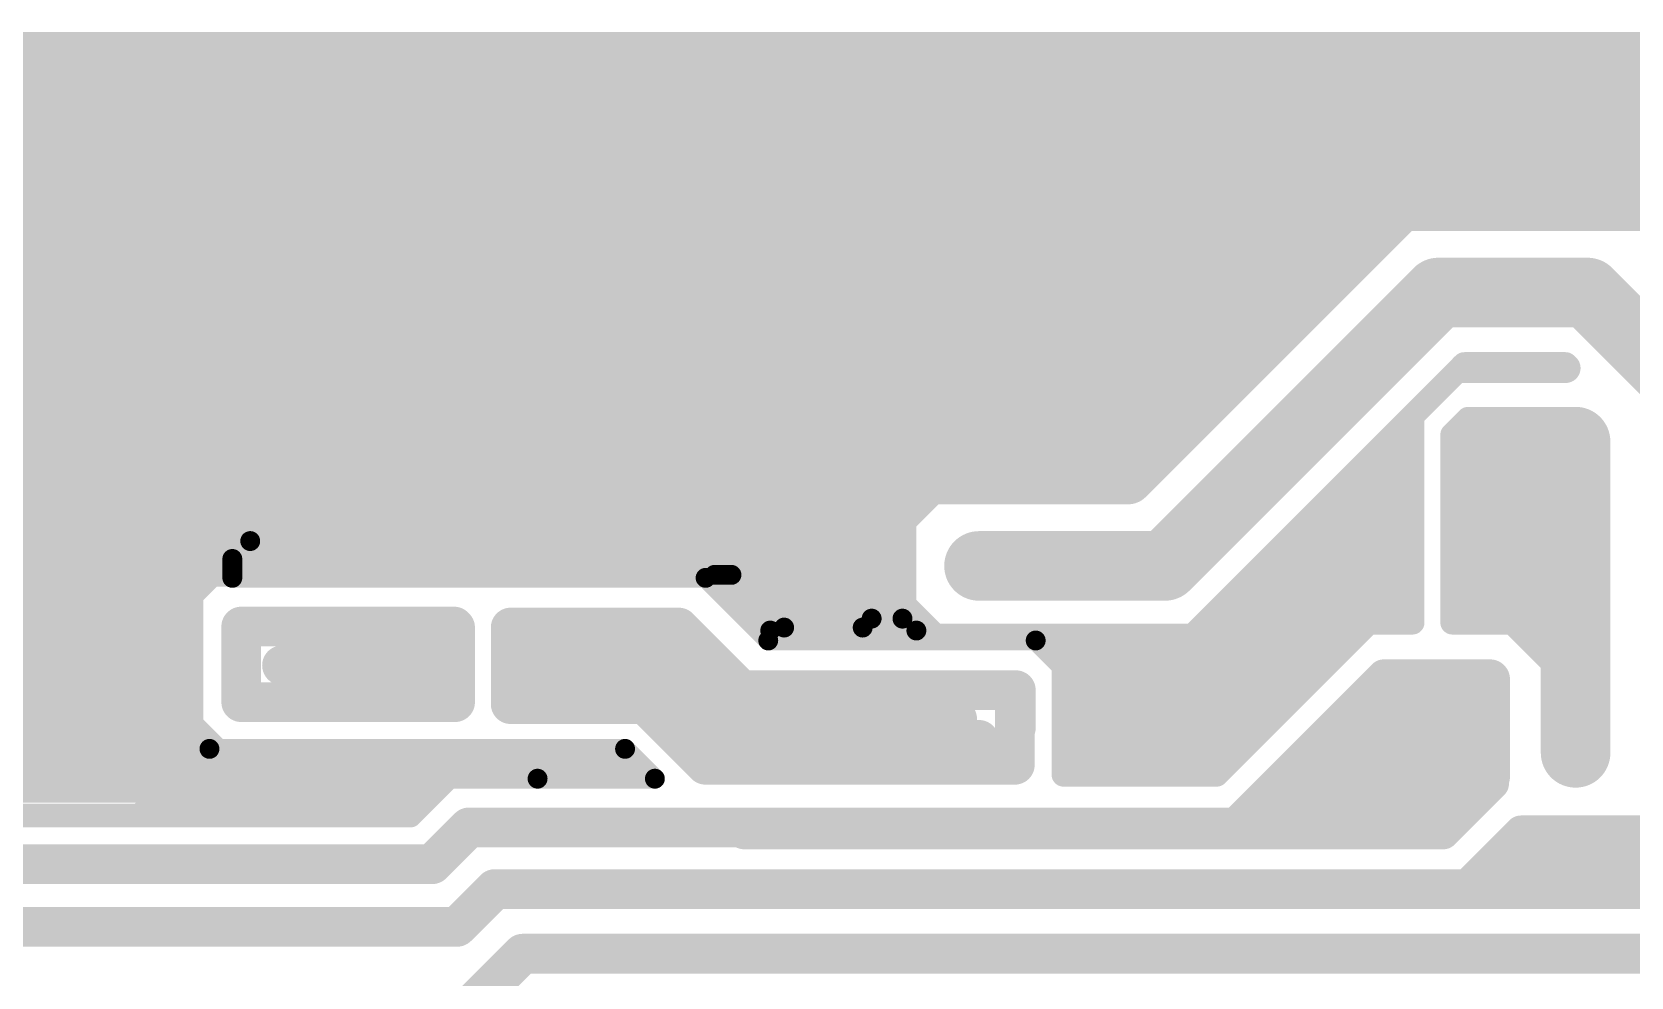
# Model space of a CAD drawing. Extents: x 13 to 23.9, y 0.2 to 11.6.
# Drawn here: x 16.99 to 18.598, y 1.374 to 2.324 of the extents above; entities that cross this region are included whole.
import ezdxf

# ---------------------------------------------------------------- set-up
doc = ezdxf.new("R2010")
doc.units = 0
doc.header["$MEASUREMENT"] = 0
doc.layers.add('BOTTOM', color=250, linetype='Continuous')
doc.layers.get('0').off()

# ---------------------------------------------------------------- blocks, each defined once
blk = doc.blocks.new('UNIT_DISC')
at = {"linetype": 'Continuous', "const_width": 0.5}
blk.add_lwpolyline([(0.25, 0, 1), (-0.25, 0, 1)], format="xyb", close=True, dxfattribs=at)
blk = doc.blocks.new('POLY_S7_L2_47657')
at = {"layer": 'BOTTOM'}
for points in [[(21.131, 21.637), (21.229, 21.726), (21.129, 21.61)], [(21.129, 21.61), (21.229, 21.726), (21.588, 21.607)], [(21.784, 21.722), (21.768, 21.562), (21.229, 21.726)], [(21.768, 21.562), (21.588, 21.607), (21.229, 21.726)], [(21.661, 21.551), (21.588, 21.607), (21.768, 21.562)]]:
    blk.add_solid(points, dxfattribs=at)
blk = doc.blocks.new('POLY_S15_L2_47680')
at = {"layer": 'BOTTOM'}
for points in [[(22.037, 22.1), (22.237, 21.975), (21.887, 21.9)], [(23.525, 22.1), (23.537, 21.925), (22.037, 22.1)], [(23.537, 21.925), (22.85, 21.962), (22.037, 22.1)], [(22.85, 21.962), (22.237, 21.975), (22.037, 22.1)], [(21.987, 21.712), (21.65, 21.7), (22.237, 21.975)], [(21.65, 21.7), (21.887, 21.9), (22.237, 21.975)], [(21.125, 21.887), (21.887, 21.9), (20.862, 21.637)], [(20.862, 21.637), (21.887, 21.9), (21.65, 21.7)], [(21.087, 21.612), (20.862, 21.637), (21.65, 21.7)], [(20.85, 21.375), (20.862, 21.637), (21.1, 21.375)], [(21.1, 21.375), (20.862, 21.637), (21.05, 21.45)], [(21.05, 21.45), (20.862, 21.637), (21.05, 21.587)], [(21.05, 21.587), (20.862, 21.637), (21.087, 21.612)]]:
    blk.add_solid(points, dxfattribs=at)
blk = doc.blocks.new('POLY_S7_L2_47653')
at = {"layer": 'BOTTOM'}
for points in [[(21.095, 22.123), (21.168, 21.845), (20.857, 21.555)], [(22.171, 22.118), (21.168, 21.845), (21.095, 22.123)], [(21.909, 21.839), (21.168, 21.845), (22.171, 22.118)], [(21.168, 21.831), (20.857, 21.555), (21.168, 21.845)], [(20.857, 21.515), (20.857, 21.555), (21.168, 21.831)]]:
    blk.add_solid(points, dxfattribs=at)
blk = doc.blocks.new('POLY_S4_L2_47656')
at = {"layer": 'BOTTOM'}
blk.add_solid([(21.279, 21.356), (21.329, 21.419), (21.008, 21.362), (21.061, 21.427)], dxfattribs=at)
blk = doc.blocks.new('POLY_S8_L2_47655')
at = {"layer": 'BOTTOM'}
for points in [[(21.145, 22.13), (20.861, 21.555), (20.644, 22.13)], [(20.647, 21.816), (20.644, 22.13), (20.731, 21.729)], [(20.861, 21.555), (20.831, 21.616), (20.644, 22.13)], [(20.644, 22.13), (20.831, 21.616), (20.731, 21.729)], [(21.146, 21.849), (20.861, 21.555), (21.145, 22.13)], [(20.739, 21.616), (20.731, 21.729), (20.831, 21.616)]]:
    blk.add_solid(points, dxfattribs=at)
blk = doc.blocks.new('POLY_S4_L2_47677')
at = {"layer": 'BOTTOM'}
blk.add_solid([(22.3, 21.364), (22.313, 21.495), (22.088, 21.341), (22.26, 21.494)], dxfattribs=at)
blk = doc.blocks.new('POLY_S8_L2_47658')
at = {"layer": 'BOTTOM'}
for points in [[(22.282, 21.751), (22.239, 21.559), (22.079, 21.543)], [(22.282, 21.559), (22.239, 21.559), (22.282, 21.751)], [(22.085, 21.4), (22.079, 21.543), (22.239, 21.559)], [(21.92, 21.543), (22.079, 21.543), (21.939, 21.465)], [(21.939, 21.465), (22.079, 21.543), (21.941, 21.4)], [(21.941, 21.4), (22.079, 21.543), (22.085, 21.4)]]:
    blk.add_solid(points, dxfattribs=at)

msp = doc.modelspace()

# ---------------------------------------------------------------- linework, layer by layer
at = {"layer": 'BOTTOM', "linetype": 'Continuous'}
for points, const_width in [([(14.8292, 2.2994), (21.7042, 2.2994)], 0.05), ([(17.9422, 2.1874), (17.9422, 2.2874)], 0.07), ([(18.0042, 2.0244), (18.2542, 2.2744)], 0.05), ([(18.2542, 2.2744), (20.0172, 2.2744)], 0.05), ([(18.0542, 1.8874), (18.3162, 2.1494)], 0.05), ([(18.0552, 1.8954), (18.3142, 2.1544)], 0.04), ([(18.0672, 1.8994), (18.3172, 2.1494)], 0.05), ([(18.0922, 1.8744), (18.3672, 2.1494)], 0.05), ([(18.3162, 2.1494), (18.7672, 2.1494)], 0.05), ([(18.3672, 2.1494), (18.5292, 2.1494)], 0.05), ([(18.4542, 2.1494), (18.7922, 2.1494)], 0.05), ([(18.1292, 1.7874), (18.4042, 2.0624)], 0.07), ([(18.4042, 2.0624), (18.5542, 2.0624)], 0.07), ([(18.5542, 2.0624), (18.6422, 1.9744)], 0.07), ([(16.9542, 1.7494), (17.2292, 2.0244)], 0.05), ([(17.2292, 2.0244), (17.3292, 2.0244)], 0.05), ([(17.2662, 2.0244), (17.4792, 2.0244)], 0.05), ([(17.4172, 2.0244), (18.0042, 2.0244)], 0.05), ([(16.9382, 1.6824), (17.2672, 2.0114)], 0.024), ([(17.2672, 2.0114), (17.3592, 2.0114)], 0.024), ([(18.1572, 1.7174), (18.4302, 1.9904)], 0.024), ([(18.4302, 1.9864), (18.5322, 1.9864)], 0.03), ([(18.4302, 1.9904), (18.5322, 1.9904)], 0.024), ([(18.3782, 1.8874), (18.3782, 1.9344)], 0.024), ([(18.4182, 1.9194), (18.4342, 1.9354)], 0.024), ([(18.4542, 1.7874), (18.4542, 1.9124)], 0.07), ([(18.4542, 1.9124), (18.5292, 1.9124)], 0.07), ([(18.4342, 1.9354), (18.5112, 1.9354)], 0.024), ([(18.5292, 1.9124), (18.5422, 1.9124)], 0.07), ([(18.5422, 1.7624), (18.5422, 1.9124)], 0.07), ([(18.1722, 1.7174), (18.3782, 1.9234)], 0.024), ([(18.3782, 1.7304), (18.3782, 1.9234)], 0.024), ([(18.4182, 1.7304), (18.4182, 1.9194)], 0.024), ([(17.2172, 1.7994), (17.3172, 1.8994)], 0.05), ([(17.3172, 1.8994), (17.9172, 1.8994)], 0.05), ([(17.8792, 1.8994), (18.0672, 1.8994)], 0.05), ([(17.8542, 1.8374), (17.8912, 1.8744)], 0.05), ([(17.8912, 1.8744), (18.0922, 1.8744)], 0.05), ([(18.4922, 1.7874), (18.4922, 1.8744)], 0.07), ([(17.8542, 1.7374), (17.8542, 1.8374)], 0.05), ([(17.1912, 1.7944), (17.2092, 1.8124)], 0.02), ([(17.9422, 1.7874), (18.1042, 1.7874)], 0.07), ([(18.0542, 1.7874), (18.1292, 1.7874)], 0.07), ([(18.4542, 1.7874), (18.5422, 1.6994)], 0.07), ([(18.4542, 1.7874), (18.5422, 1.7874)], 0.07), ([(18.5422, 1.6124), (18.5422, 1.7874)], 0.07), ([(17.1422, 1.7614), (17.1672, 1.7864)], 0.04), ([(17.1672, 1.7864), (17.2172, 1.7864)], 0.04), ([(17.1912, 1.7754), (17.1912, 1.7944)], 0.02), ([(18.4262, 1.7534), (18.4262, 1.7914)], 0.032), ([(17.1912, 1.7754), (17.6672, 1.7754)], 0.02), ([(17.6672, 1.7754), (17.7302, 1.7124)], 0.02), ([(17.6762, 1.7784), (17.6932, 1.7784)], 0.02), ([(17.6762, 1.7784), (17.7322, 1.7224)], 0.02), ([(17.6932, 1.7784), (17.7462, 1.7254)], 0.02), ([(17.1422, 1.6244), (17.1422, 1.7614)], 0.04), ([(17.8582, 1.7574), (17.8982, 1.7174)], 0.024), ([(18.4332, 1.7424), (18.4972, 1.7424)], 0.024), ([(17.2002, 1.7264), (17.4142, 1.7264)], 0.04), ([(17.2002, 1.6504), (17.2002, 1.7264)], 0.04), ([(17.4142, 1.6844), (17.4142, 1.7264)], 0.04), ([(17.4152, 1.6504), (17.4152, 1.7254)], 0.04), ([(17.4712, 1.7254), (17.6402, 1.7254)], 0.04), ([(17.4712, 1.6804), (17.4712, 1.7254)], 0.04), ([(17.6402, 1.7254), (17.7032, 1.6624)], 0.04), ([(17.8252, 1.7254), (17.8342, 1.7344)], 0.02), ([(17.8342, 1.7344), (17.8652, 1.7344)], 0.02), ([(18.1812, 1.5774), (18.3342, 1.7304)], 0.024), ([(18.3342, 1.7304), (18.3782, 1.7304)], 0.024), ([(18.4182, 1.7304), (18.4952, 1.7304)], 0.024), ([(17.4892, 1.7024), (17.6232, 1.7024)], 0.04), ([(17.4892, 1.6744), (17.4892, 1.7024)], 0.04), ([(17.6232, 1.7024), (17.6852, 1.6404)], 0.04), ([(17.7302, 1.7124), (17.9992, 1.7124)], 0.02), ([(17.7322, 1.7224), (17.8792, 1.7224)], 0.02), ([(17.7462, 1.7254), (17.8252, 1.7254)], 0.02), ([(17.8982, 1.7174), (17.9622, 1.7174)], 0.024), ([(17.9302, 1.7174), (18.1722, 1.7174)], 0.024), ([(17.9972, 1.7174), (18.0272, 1.6874)], 0.024), ([(18.0362, 1.7174), (18.1572, 1.7174)], 0.024), ([(18.5422, 1.6124), (18.5422, 1.6994)], 0.07), ([(17.2412, 1.6874), (17.3932, 1.6874)], 0.04), ([(17.4712, 1.6484), (17.4712, 1.6864)], 0.04), ([(17.4862, 1.6714), (17.4892, 1.6744)], 0.04), ([(17.4862, 1.6714), (17.6192, 1.6714)], 0.04), ([(17.6192, 1.6714), (17.6692, 1.6214)], 0.04), ([(18.0272, 1.5774), (18.0272, 1.6874)], 0.024), ([(18.1992, 1.5274), (18.3492, 1.6774)], 0.032), ([(18.3512, 1.6734), (18.4272, 1.6734)], 0.04), ([(18.3492, 1.6774), (18.4252, 1.6774)], 0.032), ([(18.4082, 1.5584), (18.4082, 1.6734)], 0.04), ([(18.4082, 1.6734), (18.4562, 1.6734)], 0.04), ([(18.4562, 1.5754), (18.4562, 1.6734)], 0.04), ([(18.5422, 1.6124), (18.5422, 1.6624)], 0.07), ([(17.7032, 1.6624), (17.7852, 1.6624)], 0.04), ([(17.7782, 1.6624), (17.9782, 1.6624)], 0.04), ([(17.9782, 1.5874), (17.9782, 1.6624)], 0.04), ([(17.9792, 1.6244), (17.9792, 1.6624)], 0.04), ([(18.4342, 1.6074), (18.4342, 1.6534)], 0.04), ([(17.2002, 1.6504), (17.4152, 1.6504)], 0.04), ([(17.4712, 1.6484), (17.6062, 1.6484)], 0.04), ([(17.6062, 1.6484), (17.6672, 1.5874)], 0.04), ([(17.6852, 1.6404), (17.7512, 1.6404)], 0.04), ([(18.5422, 1.5994), (18.5422, 1.6244)], 0.07), ([(17.1422, 1.6244), (17.1922, 1.5744)], 0.04), ([(17.6532, 1.6254), (17.6912, 1.5874)], 0.04), ([(17.6692, 1.6214), (17.7312, 1.6214)], 0.04), ([(17.6882, 1.6304), (17.7022, 1.6164)], 0.04), ([(17.7652, 1.6334), (17.9202, 1.6334)], 0.04), ([(17.7022, 1.6164), (17.8882, 1.6164)], 0.04), ([(17.7422, 1.6124), (17.9422, 1.6124)], 0.04), ([(17.7532, 1.6124), (17.9412, 1.6124)], 0.04), ([(17.0982, 1.5364), (17.1602, 1.5984)], 0.024), ([(17.1682, 1.6034), (17.5862, 1.6034)], 0.02), ([(17.5862, 1.6034), (17.6162, 1.5734)], 0.02), ([(18.4412, 1.5614), (18.4412, 1.5984)], 0.04), ([(18.4412, 1.5614), (18.4412, 1.5984)], 0.022), ([(18.4592, 1.5684), (18.4592, 1.6004)], 0.032), ([(17.3222, 1.5824), (17.5902, 1.5824)], 0.038), ([(17.6672, 1.5874), (17.7642, 1.5874)], 0.04), ([(17.6912, 1.5874), (17.9782, 1.5874)], 0.04), ([(17.3702, 1.5364), (17.4092, 1.5754)], 0.024), ([(17.4982, 1.5734), (17.6162, 1.5734)], 0.02), ([(18.0272, 1.5774), (18.1812, 1.5774)], 0.024), ([(18.4092, 1.5184), (18.4592, 1.5684)], 0.032), ([(16.9382, 1.5364), (17.3702, 1.5364)], 0.024), ([(17.3922, 1.4874), (17.4292, 1.5244)], 0.04), ([(17.4292, 1.5244), (18.3042, 1.5244)], 0.04), ([(18.3622, 1.5374), (18.4142, 1.5374)], 0.032), ([(17.7062, 1.5224), (18.2902, 1.5224)], 0.04), ([(18.1992, 1.5184), (18.4092, 1.5184)], 0.032), ([(18.4292, 1.4624), (18.4872, 1.5204)], 0.032), ([(18.4912, 1.5114), (18.8032, 1.5114)], 0.05), ([(18.4872, 1.5204), (18.7962, 1.5204)], 0.032), ([(16.2422, 1.4874), (17.3922, 1.4874)], 0.04), ([(18.4732, 1.4794), (18.6722, 1.4794)], 0.04), ([(17.4172, 1.4244), (17.4552, 1.4624)], 0.04), ([(17.4552, 1.4624), (18.4542, 1.4624)], 0.04), ([(18.3542, 1.4624), (18.8372, 1.4624)], 0.04), ([(16.8542, 1.4244), (17.4172, 1.4244)], 0.04), ([(17.4362, 1.3504), (17.4832, 1.3974)], 0.04), ([(17.4832, 1.3974), (18.7442, 1.3974)], 0.04)]:
    msp.add_lwpolyline(points, dxfattribs=dict(at, const_width=const_width))

# ---------------------------------------------------------------- block references
for name in ['POLY_S8_L2_47655', 'POLY_S7_L2_47653', 'POLY_S15_L2_47680', 'POLY_S8_L2_47658', 'POLY_S7_L2_47657', 'POLY_S4_L2_47677', 'POLY_S4_L2_47656']:
    msp.add_blockref(name, (-3.9078, -19.8256))
at = {"layer": 'BOTTOM'}
for p, xscale, yscale, zscale in [((17.9422, 2.2874), 0.07000000000000028, 0.07000000000000028, 0.07), ((18.2542, 2.2744), 0.05000000000000071, 0.05000000000000071, 0.05), ((18.2542, 2.2744), 0.05000000000000071, 0.05000000000000071, 0.05), ((17.9422, 2.1874), 0.07000000000000028, 0.07000000000000028, 0.07), ((18.3162, 2.1494), 0.05000000000000071, 0.05000000000000071, 0.05), ((18.3162, 2.1494), 0.05000000000000071, 0.05000000000000071, 0.05), ((18.3172, 2.1494), 0.05000000000000071, 0.05000000000000071, 0.05), ((18.3142, 2.1544), 0.03999999999999915, 0.03999999999999915, 0.04), ((18.3672, 2.1494), 0.05000000000000071, 0.05000000000000071, 0.05), ((18.3672, 2.1494), 0.05000000000000071, 0.05000000000000071, 0.05), ((18.4542, 2.1494), 0.05000000000000071, 0.05000000000000071, 0.05), ((18.5292, 2.1494), 0.05000000000000071, 0.05000000000000071, 0.05), ((18.4042, 2.0624), 0.07000000000000028, 0.07000000000000028, 0.07), ((18.4042, 2.0624), 0.07000000000000028, 0.07000000000000028, 0.07), ((18.5542, 2.0624), 0.07000000000000028, 0.07000000000000028, 0.07), ((18.5542, 2.0624), 0.07000000000000028, 0.07000000000000028, 0.07), ((17.2292, 2.0244), 0.05000000000000071, 0.05000000000000071, 0.05), ((17.2292, 2.0244), 0.05000000000000071, 0.05000000000000071, 0.05), ((17.2662, 2.0244), 0.05000000000000071, 0.05000000000000071, 0.05), ((17.3292, 2.0244), 0.05000000000000071, 0.05000000000000071, 0.05), ((17.4172, 2.0244), 0.05000000000000071, 0.05000000000000071, 0.05), ((17.4792, 2.0244), 0.05000000000000071, 0.05000000000000071, 0.05), ((18.0042, 2.0244), 0.05000000000000071, 0.05000000000000071, 0.05), ((18.0042, 2.0244), 0.05000000000000071, 0.05000000000000071, 0.05), ((17.2672, 2.0114), 0.02400000000000091, 0.02400000000000091, 0.024), ((17.2672, 2.0114), 0.02400000000000091, 0.02400000000000091, 0.024), ((17.3592, 2.0114), 0.02400000000000091, 0.02400000000000091, 0.024), ((18.4302, 1.9864), 0.03000000000000114, 0.03000000000000114, 0.03), ((18.4302, 1.9904), 0.02400000000000091, 0.02400000000000091, 0.024), ((18.4302, 1.9904), 0.02400000000000091, 0.02400000000000091, 0.024), ((18.5322, 1.9864), 0.03000000000000114, 0.03000000000000114, 0.03), ((18.5322, 1.9904), 0.02400000000000091, 0.02400000000000091, 0.024), ((18.3782, 1.9344), 0.02400000000000091, 0.02400000000000091, 0.024), ((18.4542, 1.9124), 0.07000000000000028, 0.07000000000000028, 0.07), ((18.4542, 1.9124), 0.07000000000000028, 0.07000000000000028, 0.07), ((18.4342, 1.9354), 0.02400000000000091, 0.02400000000000091, 0.024), ((18.4342, 1.9354), 0.02400000000000091, 0.02400000000000091, 0.024), ((18.5292, 1.9124), 0.07000000000000028, 0.07000000000000028, 0.07), ((18.5292, 1.9124), 0.07000000000000028, 0.07000000000000028, 0.07), ((18.5112, 1.9354), 0.02400000000000091, 0.02400000000000091, 0.024), ((18.5422, 1.9124), 0.07000000000000028, 0.07000000000000028, 0.07), ((18.5422, 1.9124), 0.07000000000000028, 0.07000000000000028, 0.07), ((18.3782, 1.9234), 0.02400000000000091, 0.02400000000000091, 0.024), ((18.3782, 1.9234), 0.02400000000000091, 0.02400000000000091, 0.024), ((18.4182, 1.9194), 0.02400000000000091, 0.02400000000000091, 0.024), ((18.4182, 1.9194), 0.02400000000000091, 0.02400000000000091, 0.024), ((17.3172, 1.8994), 0.05000000000000071, 0.05000000000000071, 0.05), ((17.3172, 1.8994), 0.05000000000000071, 0.05000000000000071, 0.05), ((17.8792, 1.8994), 0.05000000000000071, 0.05000000000000071, 0.05), ((17.9172, 1.8994), 0.05000000000000071, 0.05000000000000071, 0.05), ((18.0552, 1.8954), 0.03999999999999915, 0.03999999999999915, 0.04), ((18.0672, 1.8994), 0.05000000000000071, 0.05000000000000071, 0.05), ((18.0672, 1.8994), 0.05000000000000071, 0.05000000000000071, 0.05), ((17.8912, 1.8744), 0.05000000000000071, 0.05000000000000071, 0.05), ((17.8912, 1.8744), 0.05000000000000071, 0.05000000000000071, 0.05), ((18.0542, 1.8874), 0.05000000000000071, 0.05000000000000071, 0.05), ((18.0922, 1.8744), 0.05000000000000071, 0.05000000000000071, 0.05), ((18.0922, 1.8744), 0.05000000000000071, 0.05000000000000071, 0.05), ((18.3782, 1.8874), 0.02400000000000091, 0.02400000000000091, 0.024), ((18.4922, 1.8744), 0.07000000000000028, 0.07000000000000028, 0.07), ((17.8542, 1.8374), 0.05000000000000071, 0.05000000000000071, 0.05), ((17.8542, 1.8374), 0.05000000000000071, 0.05000000000000071, 0.05), ((17.2172, 1.7994), 0.05000000000000071, 0.05000000000000071, 0.05), ((17.2092, 1.8124), 0.01999999999999957, 0.01999999999999957, 0.02), ((17.9422, 1.7874), 0.07000000000000028, 0.07000000000000028, 0.07), ((18.0542, 1.7874), 0.07000000000000028, 0.07000000000000028, 0.07), ((18.1042, 1.7874), 0.07000000000000028, 0.07000000000000028, 0.07), ((18.1292, 1.7874), 0.07000000000000028, 0.07000000000000028, 0.07), ((18.1292, 1.7874), 0.07000000000000028, 0.07000000000000028, 0.07), ((18.4542, 1.7874), 0.07000000000000028, 0.07000000000000028, 0.07), ((18.4542, 1.7874), 0.07000000000000028, 0.07000000000000028, 0.07), ((18.4542, 1.7874), 0.07000000000000028, 0.07000000000000028, 0.07), ((18.4922, 1.7874), 0.07000000000000028, 0.07000000000000028, 0.07), ((18.5422, 1.7874), 0.07000000000000028, 0.07000000000000028, 0.07), ((18.5422, 1.7874), 0.07000000000000028, 0.07000000000000028, 0.07), ((17.1672, 1.7864), 0.03999999999999915, 0.03999999999999915, 0.04), ((17.1672, 1.7864), 0.03999999999999915, 0.03999999999999915, 0.04), ((17.1912, 1.7944), 0.01999999999999957, 0.01999999999999957, 0.02), ((17.1912, 1.7944), 0.01999999999999957, 0.01999999999999957, 0.02), ((17.2172, 1.7864), 0.03999999999999915, 0.03999999999999915, 0.04), ((18.4262, 1.7914), 0.03200000000000003, 0.03200000000000003, 0.032), ((17.1912, 1.7754), 0.01999999999999957, 0.01999999999999957, 0.02), ((17.1912, 1.7754), 0.01999999999999957, 0.01999999999999957, 0.02), ((17.6672, 1.7754), 0.01999999999999957, 0.01999999999999957, 0.02), ((17.6672, 1.7754), 0.01999999999999957, 0.01999999999999957, 0.02), ((17.6762, 1.7784), 0.01999999999999957, 0.01999999999999957, 0.02), ((17.6762, 1.7784), 0.01999999999999957, 0.01999999999999957, 0.02), ((17.6932, 1.7784), 0.01999999999999957, 0.01999999999999957, 0.02), ((17.6932, 1.7784), 0.01999999999999957, 0.01999999999999957, 0.02), ((18.5422, 1.7624), 0.07000000000000028, 0.07000000000000028, 0.07), ((17.1422, 1.7614), 0.03999999999999915, 0.03999999999999915, 0.04), ((17.1422, 1.7614), 0.03999999999999915, 0.03999999999999915, 0.04), ((17.8582, 1.7574), 0.02400000000000091, 0.02400000000000091, 0.024), ((18.4262, 1.7534), 0.03200000000000003, 0.03200000000000003, 0.032), ((17.8542, 1.7374), 0.05000000000000071, 0.05000000000000071, 0.05), ((18.4332, 1.7424), 0.02400000000000091, 0.02400000000000091, 0.024), ((18.4972, 1.7424), 0.02400000000000091, 0.02400000000000091, 0.024), ((17.2002, 1.7264), 0.03999999999999915, 0.03999999999999915, 0.04), ((17.2002, 1.7264), 0.03999999999999915, 0.03999999999999915, 0.04), ((17.4142, 1.7264), 0.03999999999999915, 0.03999999999999915, 0.04), ((17.4142, 1.7264), 0.03999999999999915, 0.03999999999999915, 0.04), ((17.4152, 1.7254), 0.03999999999999915, 0.03999999999999915, 0.04), ((17.4712, 1.7254), 0.03999999999999915, 0.03999999999999915, 0.04), ((17.4712, 1.7254), 0.03999999999999915, 0.03999999999999915, 0.04), ((17.6402, 1.7254), 0.03999999999999915, 0.03999999999999915, 0.04), ((17.6402, 1.7254), 0.03999999999999915, 0.03999999999999915, 0.04), ((17.8342, 1.7344), 0.01999999999999957, 0.01999999999999957, 0.02), ((17.8342, 1.7344), 0.01999999999999957, 0.01999999999999957, 0.02), ((17.8652, 1.7344), 0.01999999999999957, 0.01999999999999957, 0.02), ((18.3342, 1.7304), 0.02400000000000091, 0.02400000000000091, 0.024), ((18.3342, 1.7304), 0.02400000000000091, 0.02400000000000091, 0.024), ((18.3782, 1.7304), 0.02400000000000091, 0.02400000000000091, 0.024), ((18.3782, 1.7304), 0.02400000000000091, 0.02400000000000091, 0.024), ((18.4182, 1.7304), 0.02400000000000091, 0.02400000000000091, 0.024), ((18.4182, 1.7304), 0.02400000000000091, 0.02400000000000091, 0.024), ((18.4952, 1.7304), 0.02400000000000091, 0.02400000000000091, 0.024), ((17.4892, 1.7024), 0.03999999999999915, 0.03999999999999915, 0.04), ((17.4892, 1.7024), 0.03999999999999915, 0.03999999999999915, 0.04), ((17.6232, 1.7024), 0.03999999999999915, 0.03999999999999915, 0.04), ((17.6232, 1.7024), 0.03999999999999915, 0.03999999999999915, 0.04), ((17.7302, 1.7124), 0.01999999999999957, 0.01999999999999957, 0.02), ((17.7302, 1.7124), 0.01999999999999957, 0.01999999999999957, 0.02), ((17.7322, 1.7224), 0.01999999999999957, 0.01999999999999957, 0.02), ((17.7322, 1.7224), 0.01999999999999957, 0.01999999999999957, 0.02), ((17.7462, 1.7254), 0.01999999999999957, 0.01999999999999957, 0.02), ((17.7462, 1.7254), 0.01999999999999957, 0.01999999999999957, 0.02), ((17.8252, 1.7254), 0.01999999999999957, 0.01999999999999957, 0.02), ((17.8252, 1.7254), 0.01999999999999957, 0.01999999999999957, 0.02), ((17.8792, 1.7224), 0.01999999999999957, 0.01999999999999957, 0.02), ((17.8982, 1.7174), 0.02400000000000091, 0.02400000000000091, 0.024), ((17.8982, 1.7174), 0.02400000000000091, 0.02400000000000091, 0.024), ((17.9302, 1.7174), 0.02400000000000091, 0.02400000000000091, 0.024), ((17.9622, 1.7174), 0.02400000000000091, 0.02400000000000091, 0.024), ((17.9972, 1.7174), 0.02400000000000091, 0.02400000000000091, 0.024), ((17.9992, 1.7124), 0.01999999999999957, 0.01999999999999957, 0.02), ((18.0362, 1.7174), 0.02400000000000091, 0.02400000000000091, 0.024), ((18.1572, 1.7174), 0.02400000000000091, 0.02400000000000091, 0.024), ((18.1572, 1.7174), 0.02400000000000091, 0.02400000000000091, 0.024), ((18.1722, 1.7174), 0.02400000000000091, 0.02400000000000091, 0.024), ((18.1722, 1.7174), 0.02400000000000091, 0.02400000000000091, 0.024), ((18.5422, 1.6994), 0.07000000000000028, 0.07000000000000028, 0.07), ((18.5422, 1.6994), 0.07000000000000028, 0.07000000000000028, 0.07), ((17.2412, 1.6874), 0.03999999999999915, 0.03999999999999915, 0.04), ((17.3932, 1.6874), 0.03999999999999915, 0.03999999999999915, 0.04), ((17.4712, 1.6864), 0.03999999999999915, 0.03999999999999915, 0.04), ((17.4142, 1.6844), 0.03999999999999915, 0.03999999999999915, 0.04), ((17.4712, 1.6804), 0.03999999999999915, 0.03999999999999915, 0.04), ((17.4862, 1.6714), 0.03999999999999915, 0.03999999999999915, 0.04), ((17.4862, 1.6714), 0.03999999999999915, 0.03999999999999915, 0.04), ((17.4892, 1.6744), 0.03999999999999915, 0.03999999999999915, 0.04), ((17.4892, 1.6744), 0.03999999999999915, 0.03999999999999915, 0.04), ((17.6192, 1.6714), 0.03999999999999915, 0.03999999999999915, 0.04), ((17.6192, 1.6714), 0.03999999999999915, 0.03999999999999915, 0.04), ((18.0272, 1.6874), 0.02400000000000091, 0.02400000000000091, 0.024), ((18.0272, 1.6874), 0.02400000000000091, 0.02400000000000091, 0.024), ((18.3512, 1.6734), 0.03999999999999915, 0.03999999999999915, 0.04), ((18.3492, 1.6774), 0.03200000000000003, 0.03200000000000003, 0.032), ((18.3492, 1.6774), 0.03200000000000003, 0.03200000000000003, 0.032), ((18.4082, 1.6734), 0.03999999999999915, 0.03999999999999915, 0.04), ((18.4082, 1.6734), 0.03999999999999915, 0.03999999999999915, 0.04), ((18.4272, 1.6734), 0.03999999999999915, 0.03999999999999915, 0.04), ((18.4252, 1.6774), 0.03200000000000003, 0.03200000000000003, 0.032), ((18.4562, 1.6734), 0.03999999999999915, 0.03999999999999915, 0.04), ((18.4562, 1.6734), 0.03999999999999915, 0.03999999999999915, 0.04), ((18.5422, 1.6624), 0.07000000000000028, 0.07000000000000028, 0.07), ((17.7032, 1.6624), 0.03999999999999915, 0.03999999999999915, 0.04), ((17.7032, 1.6624), 0.03999999999999915, 0.03999999999999915, 0.04), ((17.7782, 1.6624), 0.03999999999999915, 0.03999999999999915, 0.04), ((17.7852, 1.6624), 0.03999999999999915, 0.03999999999999915, 0.04), ((17.9782, 1.6624), 0.03999999999999915, 0.03999999999999915, 0.04), ((17.9782, 1.6624), 0.03999999999999915, 0.03999999999999915, 0.04), ((17.9792, 1.6624), 0.03999999999999915, 0.03999999999999915, 0.04), ((18.4342, 1.6534), 0.03999999999999915, 0.03999999999999915, 0.04), ((17.2002, 1.6504), 0.03999999999999915, 0.03999999999999915, 0.04), ((17.2002, 1.6504), 0.03999999999999915, 0.03999999999999915, 0.04), ((17.4152, 1.6504), 0.03999999999999915, 0.03999999999999915, 0.04), ((17.4152, 1.6504), 0.03999999999999915, 0.03999999999999915, 0.04), ((17.4712, 1.6484), 0.03999999999999915, 0.03999999999999915, 0.04), ((17.4712, 1.6484), 0.03999999999999915, 0.03999999999999915, 0.04), ((17.6062, 1.6484), 0.03999999999999915, 0.03999999999999915, 0.04), ((17.6062, 1.6484), 0.03999999999999915, 0.03999999999999915, 0.04), ((17.6852, 1.6404), 0.03999999999999915, 0.03999999999999915, 0.04), ((17.6852, 1.6404), 0.03999999999999915, 0.03999999999999915, 0.04), ((17.7512, 1.6404), 0.03999999999999915, 0.03999999999999915, 0.04), ((18.5422, 1.6244), 0.07000000000000028, 0.07000000000000028, 0.07), ((17.1422, 1.6244), 0.03999999999999915, 0.03999999999999915, 0.04), ((17.1422, 1.6244), 0.03999999999999915, 0.03999999999999915, 0.04), ((17.6532, 1.6254), 0.03999999999999915, 0.03999999999999915, 0.04), ((17.6692, 1.6214), 0.03999999999999915, 0.03999999999999915, 0.04), ((17.6692, 1.6214), 0.03999999999999915, 0.03999999999999915, 0.04), ((17.6882, 1.6304), 0.03999999999999915, 0.03999999999999915, 0.04), ((17.7312, 1.6214), 0.03999999999999915, 0.03999999999999915, 0.04), ((17.7652, 1.6334), 0.03999999999999915, 0.03999999999999915, 0.04), ((17.9202, 1.6334), 0.03999999999999915, 0.03999999999999915, 0.04), ((17.9792, 1.6244), 0.03999999999999915, 0.03999999999999915, 0.04), ((18.5422, 1.6124), 0.07000000000000028, 0.07000000000000028, 0.07), ((18.5422, 1.6124), 0.07000000000000028, 0.07000000000000028, 0.07), ((18.5422, 1.6124), 0.07000000000000028, 0.07000000000000028, 0.07), ((17.7022, 1.6164), 0.03999999999999915, 0.03999999999999915, 0.04), ((17.7022, 1.6164), 0.03999999999999915, 0.03999999999999915, 0.04), ((17.7422, 1.6124), 0.03999999999999915, 0.03999999999999915, 0.04), ((17.7532, 1.6124), 0.03999999999999915, 0.03999999999999915, 0.04), ((17.8882, 1.6164), 0.03999999999999915, 0.03999999999999915, 0.04), ((17.9412, 1.6124), 0.03999999999999915, 0.03999999999999915, 0.04), ((17.9422, 1.6124), 0.03999999999999915, 0.03999999999999915, 0.04), ((18.4342, 1.6074), 0.03999999999999915, 0.03999999999999915, 0.04), ((18.5422, 1.5994), 0.07000000000000028, 0.07000000000000028, 0.07), ((17.1602, 1.5984), 0.02400000000000091, 0.02400000000000091, 0.024), ((17.1682, 1.6034), 0.01999999999999957, 0.01999999999999957, 0.02), ((17.5862, 1.6034), 0.01999999999999957, 0.01999999999999957, 0.02), ((17.5862, 1.6034), 0.01999999999999957, 0.01999999999999957, 0.02), ((18.4412, 1.5984), 0.03999999999999915, 0.03999999999999915, 0.04), ((18.4412, 1.5984), 0.02199999999999847, 0.02199999999999847, 0.022), ((18.4592, 1.6004), 0.03200000000000003, 0.03200000000000003, 0.032), ((17.1922, 1.5744), 0.03999999999999915, 0.03999999999999915, 0.04), ((17.3222, 1.5824), 0.03800000000000026, 0.03800000000000026, 0.038), ((17.5902, 1.5824), 0.03800000000000026, 0.03800000000000026, 0.038), ((17.6672, 1.5874), 0.03999999999999915, 0.03999999999999915, 0.04), ((17.6672, 1.5874), 0.03999999999999915, 0.03999999999999915, 0.04), ((17.6912, 1.5874), 0.03999999999999915, 0.03999999999999915, 0.04), ((17.6912, 1.5874), 0.03999999999999915, 0.03999999999999915, 0.04), ((17.7642, 1.5874), 0.03999999999999915, 0.03999999999999915, 0.04), ((17.9782, 1.5874), 0.03999999999999915, 0.03999999999999915, 0.04), ((17.9782, 1.5874), 0.03999999999999915, 0.03999999999999915, 0.04), ((18.4562, 1.5754), 0.03999999999999915, 0.03999999999999915, 0.04), ((17.4092, 1.5754), 0.02400000000000091, 0.02400000000000091, 0.024), ((17.4982, 1.5734), 0.01999999999999957, 0.01999999999999957, 0.02), ((17.6162, 1.5734), 0.01999999999999957, 0.01999999999999957, 0.02), ((17.6162, 1.5734), 0.01999999999999957, 0.01999999999999957, 0.02), ((18.0272, 1.5774), 0.02400000000000091, 0.02400000000000091, 0.024), ((18.0272, 1.5774), 0.02400000000000091, 0.02400000000000091, 0.024), ((18.1812, 1.5774), 0.02400000000000091, 0.02400000000000091, 0.024), ((18.1812, 1.5774), 0.02400000000000091, 0.02400000000000091, 0.024), ((18.4082, 1.5584), 0.03999999999999915, 0.03999999999999915, 0.04), ((18.4412, 1.5614), 0.03999999999999915, 0.03999999999999915, 0.04), ((18.4592, 1.5684), 0.03200000000000003, 0.03200000000000003, 0.032), ((18.4592, 1.5684), 0.03200000000000003, 0.03200000000000003, 0.032), ((18.4412, 1.5614), 0.02199999999999847, 0.02199999999999847, 0.022), ((17.0982, 1.5364), 0.02400000000000091, 0.02400000000000091, 0.024), ((17.3702, 1.5364), 0.02400000000000091, 0.02400000000000091, 0.024), ((17.3702, 1.5364), 0.02400000000000091, 0.02400000000000091, 0.024), ((17.4292, 1.5244), 0.03999999999999915, 0.03999999999999915, 0.04), ((17.4292, 1.5244), 0.03999999999999915, 0.03999999999999915, 0.04), ((18.3042, 1.5244), 0.03999999999999915, 0.03999999999999915, 0.04), ((18.3622, 1.5374), 0.03200000000000003, 0.03200000000000003, 0.032), ((18.4142, 1.5374), 0.03200000000000003, 0.03200000000000003, 0.032), ((17.7062, 1.5224), 0.03999999999999915, 0.03999999999999915, 0.04), ((18.1992, 1.5274), 0.03200000000000003, 0.03200000000000003, 0.032), ((18.1992, 1.5184), 0.03200000000000003, 0.03200000000000003, 0.032), ((18.2902, 1.5224), 0.03999999999999915, 0.03999999999999915, 0.04), ((18.4092, 1.5184), 0.03200000000000003, 0.03200000000000003, 0.032), ((18.4092, 1.5184), 0.03200000000000003, 0.03200000000000003, 0.032), ((18.4912, 1.5114), 0.05000000000000071, 0.05000000000000071, 0.05), ((18.4872, 1.5204), 0.03200000000000003, 0.03200000000000003, 0.032), ((18.4872, 1.5204), 0.03200000000000003, 0.03200000000000003, 0.032), ((17.3922, 1.4874), 0.03999999999999915, 0.03999999999999915, 0.04), ((17.3922, 1.4874), 0.03999999999999915, 0.03999999999999915, 0.04), ((18.4732, 1.4794), 0.03999999999999915, 0.03999999999999915, 0.04), ((17.4552, 1.4624), 0.03999999999999915, 0.03999999999999915, 0.04), ((17.4552, 1.4624), 0.03999999999999915, 0.03999999999999915, 0.04), ((18.3542, 1.4624), 0.03999999999999915, 0.03999999999999915, 0.04), ((18.4542, 1.4624), 0.03999999999999915, 0.03999999999999915, 0.04), ((18.4292, 1.4624), 0.03200000000000003, 0.03200000000000003, 0.032), ((17.4172, 1.4244), 0.03999999999999915, 0.03999999999999915, 0.04), ((17.4172, 1.4244), 0.03999999999999915, 0.03999999999999915, 0.04), ((17.4832, 1.3974), 0.03999999999999915, 0.03999999999999915, 0.04), ((17.4832, 1.3974), 0.03999999999999915, 0.03999999999999915, 0.04)]:
    msp.add_blockref('UNIT_DISC', p, dxfattribs=dict(at, xscale=xscale, yscale=yscale, zscale=zscale))

doc.saveas('drawing.dxf')
